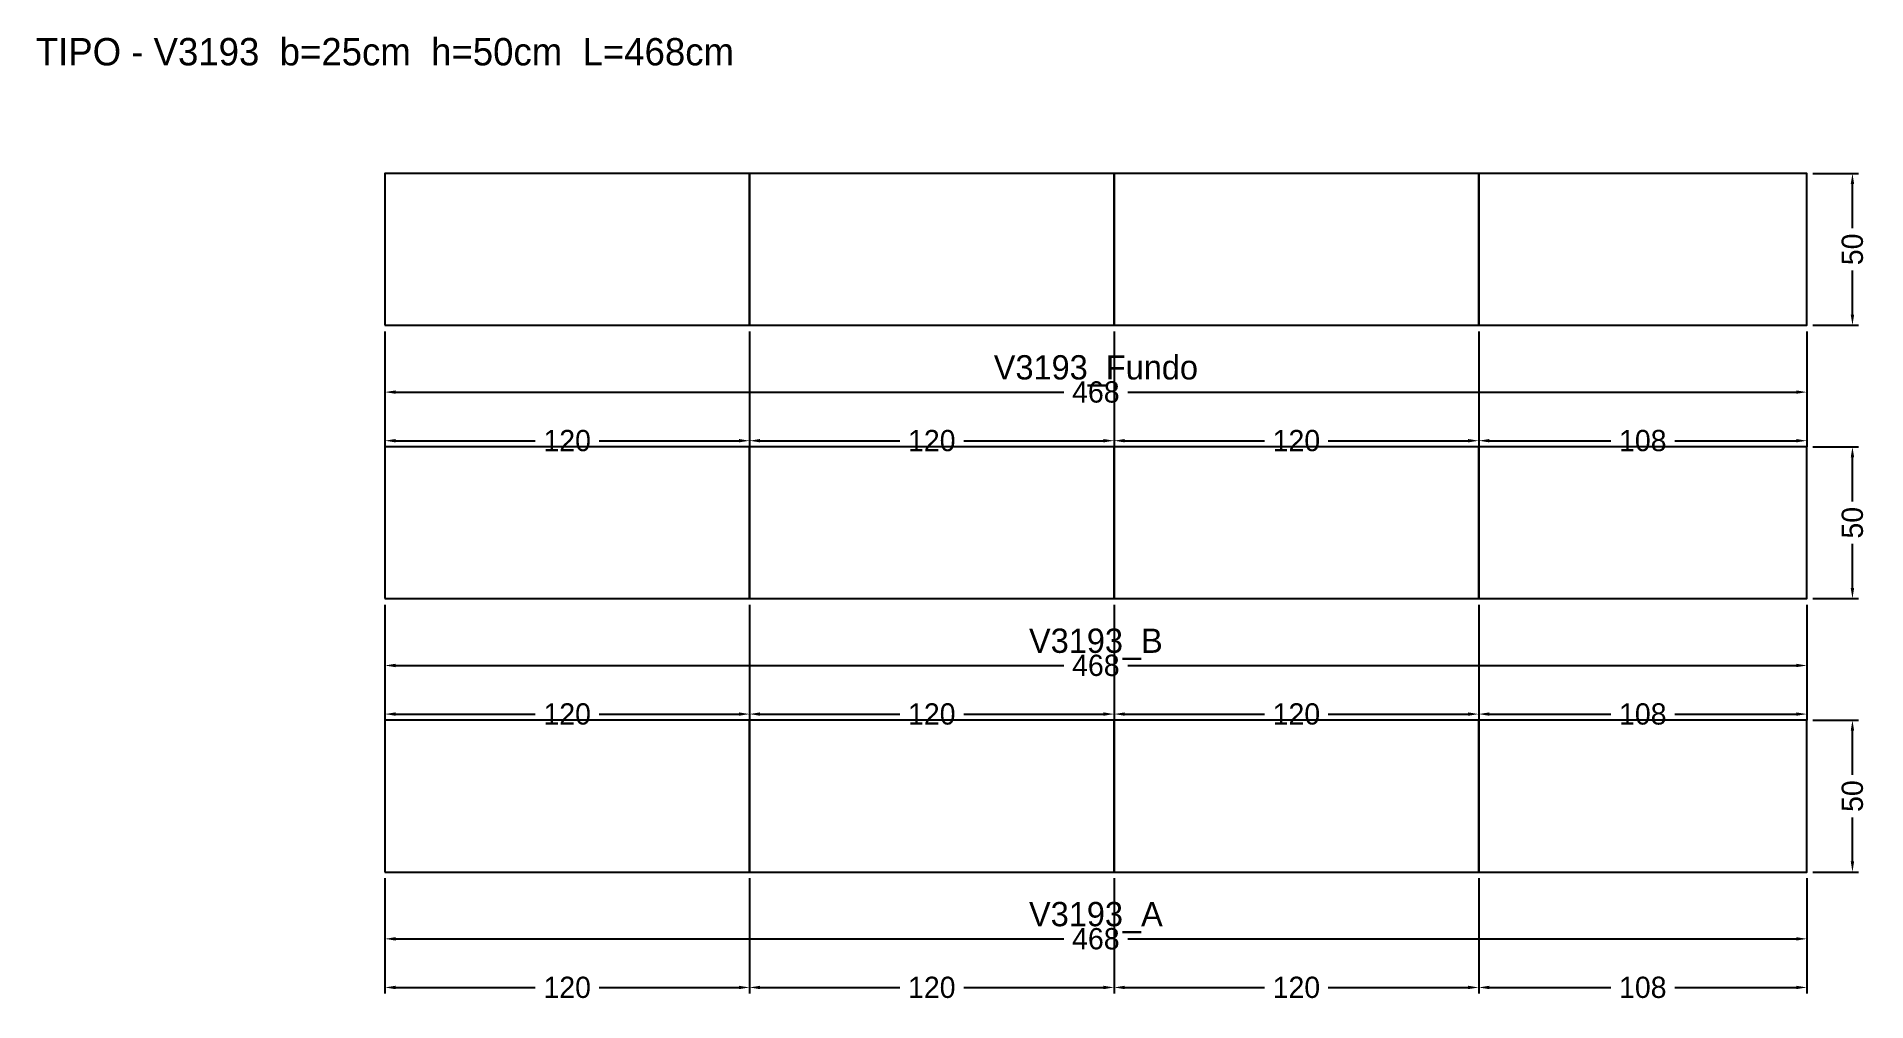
# Model space of a CAD drawing. Header units: metres. Extents: x -115 to 488, y -43 to 275.
import ezdxf

# ---------------------------------------------------------------- set-up
doc = ezdxf.new("R2010")
doc.units = ezdxf.units.M
for name, color, linetype in [('COTA', 3, 'Continuous'), ('NOMENCLATURA', 2, 'Continuous'), ('Paineis', 7, 'Continuous'), ('Texto Secao', 2, 'Continuous')]:
    doc.layers.add(name, color=color, linetype=linetype)
doc.dimstyles.new('COTA_VIG', dxfattribs={"dimtxt": 7, "dimasz": 3.5, "dimexe": 2, "dimexo": 2, "dimgap": 1.5, "dimtad": 1, "dimdec": 1, "dimcen": 2.5, "dimclrd": 3, "dimclre": 3, "dimclrt": 3, "dimazin": 3, "dimtfac": 1, "dimtmove": 0, "dimatfit": 3})

# ---------------------------------------------------------------- blocks, each defined once
blk = doc.blocks.new('_CLOSEDFILLED')
at = {"color": 0, "linetype": 'BYBLOCK'}
blk.add_solid([(-1, 0.16), (0, 0), (-1, -0.16)], dxfattribs=at)
blk = doc.blocks.new('*D1')
at = {"color": 3}
for p, q in [((0, -2), (0, -24)), ((468, -2), (468, -24)), ((3.5, -22), (223.5, -22)), ((244.5, -22), (464.5, -22))]:
    blk.add_line(p, q, dxfattribs=at)
at = {"layer": 'Defpoints'}
for p in [(0, 0), (468, 0), (0, -22)]:
    blk.add_point(p, dxfattribs=at)
at = {"layer": 'COTA', "color": 3, "xscale": 3.5, "yscale": 3.5, "rotation": 180}
blk.add_blockref('_CLOSEDFILLED', (0, -22), dxfattribs=at)
at = {"layer": 'COTA', "color": 3, "xscale": 3.5, "yscale": 3.5}
blk.add_blockref('_CLOSEDFILLED', (468, -22), dxfattribs=at)
at = {"layer": 'COTA', "color": 3, "insert": (234, -22), "char_height": 7, "attachment_point": 5}
blk.add_mtext('468', dxfattribs=at)
blk = doc.blocks.new('*D2')
at = {"color": 3}
for p, q in [((0, -2), (0, -40)), ((120, -2), (120, -40)), ((3.5, -38), (49.5, -38)), ((70.5, -38), (116.5, -38))]:
    blk.add_line(p, q, dxfattribs=at)
at = {"layer": 'Defpoints'}
for p in [(0, 0), (120, 0), (0, -38)]:
    blk.add_point(p, dxfattribs=at)
at = {"layer": 'COTA', "color": 3, "xscale": 3.5, "yscale": 3.5, "rotation": 180}
blk.add_blockref('_CLOSEDFILLED', (0, -38), dxfattribs=at)
at = {"layer": 'COTA', "color": 3, "xscale": 3.5, "yscale": 3.5}
blk.add_blockref('_CLOSEDFILLED', (120, -38), dxfattribs=at)
at = {"layer": 'COTA', "color": 3, "insert": (60, -38), "char_height": 7, "attachment_point": 5}
blk.add_mtext('120', dxfattribs=at)
blk = doc.blocks.new('*D3')
at = {"color": 3}
for p, q in [((120, -2), (120, -40)), ((240, -2), (240, -40)), ((123.5, -38), (169.5, -38)), ((190.5, -38), (236.5, -38))]:
    blk.add_line(p, q, dxfattribs=at)
at = {"layer": 'Defpoints'}
for p in [(120, 0), (240, 0), (120, -38)]:
    blk.add_point(p, dxfattribs=at)
at = {"layer": 'COTA', "color": 3, "xscale": 3.5, "yscale": 3.5, "rotation": 180}
blk.add_blockref('_CLOSEDFILLED', (120, -38), dxfattribs=at)
at = {"layer": 'COTA', "color": 3, "xscale": 3.5, "yscale": 3.5}
blk.add_blockref('_CLOSEDFILLED', (240, -38), dxfattribs=at)
at = {"layer": 'COTA', "color": 3, "insert": (180, -38), "char_height": 7, "attachment_point": 5}
blk.add_mtext('120', dxfattribs=at)
blk = doc.blocks.new('*D4')
at = {"color": 3}
for p, q in [((240, -2), (240, -40)), ((360, -2), (360, -40)), ((243.5, -38), (289.5, -38)), ((310.5, -38), (356.5, -38))]:
    blk.add_line(p, q, dxfattribs=at)
at = {"layer": 'Defpoints'}
for p in [(240, 0), (360, 0), (240, -38)]:
    blk.add_point(p, dxfattribs=at)
at = {"layer": 'COTA', "color": 3, "xscale": 3.5, "yscale": 3.5, "rotation": 180}
blk.add_blockref('_CLOSEDFILLED', (240, -38), dxfattribs=at)
at = {"layer": 'COTA', "color": 3, "xscale": 3.5, "yscale": 3.5}
blk.add_blockref('_CLOSEDFILLED', (360, -38), dxfattribs=at)
at = {"layer": 'COTA', "color": 3, "insert": (300, -38), "char_height": 7, "attachment_point": 5}
blk.add_mtext('120', dxfattribs=at)
blk = doc.blocks.new('*D5')
at = {"color": 3}
for p, q in [((360, -2), (360, -40)), ((468, -2), (468, -40)), ((363.5, -38), (403.5, -38)), ((424.5, -38), (464.5, -38))]:
    blk.add_line(p, q, dxfattribs=at)
at = {"layer": 'Defpoints'}
for p in [(360, 0), (468, 0), (360, -38)]:
    blk.add_point(p, dxfattribs=at)
at = {"layer": 'COTA', "color": 3, "xscale": 3.5, "yscale": 3.5, "rotation": 180}
blk.add_blockref('_CLOSEDFILLED', (360, -38), dxfattribs=at)
at = {"layer": 'COTA', "color": 3, "xscale": 3.5, "yscale": 3.5}
blk.add_blockref('_CLOSEDFILLED', (468, -38), dxfattribs=at)
at = {"layer": 'COTA', "color": 3, "insert": (414, -38), "char_height": 7, "attachment_point": 5}
blk.add_mtext('108', dxfattribs=at)
blk = doc.blocks.new('*D6')
at = {"color": 3}
for p, q in [((470, 50), (485, 50)), ((483, 32), (483, 46.5)), ((483, 3.5), (483, 18)), ((470, 0), (485, 0))]:
    blk.add_line(p, q, dxfattribs=at)
at = {"layer": 'Defpoints'}
for p in [(468, 50), (468, 0), (483, 0)]:
    blk.add_point(p, dxfattribs=at)
at = {"layer": 'COTA', "color": 3, "xscale": 3.5, "yscale": 3.5}
for p, rotation in [((483, 50), 90), ((483, 0), 270)]:
    blk.add_blockref('_CLOSEDFILLED', p, dxfattribs=dict(at, rotation=rotation))
at = {"layer": 'COTA', "color": 3, "insert": (483, 25), "char_height": 7, "attachment_point": 5, "rotation": 90}
blk.add_mtext('50', dxfattribs=at)
blk = doc.blocks.new('*D7')
at = {"color": 3}
for p, q in [((0, 88), (0, 66)), ((468, 88), (468, 66)), ((3.5, 68), (223.5, 68)), ((244.5, 68), (464.5, 68))]:
    blk.add_line(p, q, dxfattribs=at)
at = {"layer": 'Defpoints'}
for p in [(0, 90), (468, 90), (0, 68)]:
    blk.add_point(p, dxfattribs=at)
at = {"layer": 'COTA', "color": 3, "xscale": 3.5, "yscale": 3.5, "rotation": 180}
blk.add_blockref('_CLOSEDFILLED', (0, 68), dxfattribs=at)
at = {"layer": 'COTA', "color": 3, "xscale": 3.5, "yscale": 3.5}
blk.add_blockref('_CLOSEDFILLED', (468, 68), dxfattribs=at)
at = {"layer": 'COTA', "color": 3, "insert": (234, 68), "char_height": 7, "attachment_point": 5}
blk.add_mtext('468', dxfattribs=at)
blk = doc.blocks.new('*D8')
at = {"color": 3}
for p, q in [((0, 88), (0, 50)), ((120, 88), (120, 50)), ((3.5, 52), (49.5, 52)), ((70.5, 52), (116.5, 52))]:
    blk.add_line(p, q, dxfattribs=at)
at = {"layer": 'Defpoints'}
for p in [(0, 90), (120, 90), (0, 52)]:
    blk.add_point(p, dxfattribs=at)
at = {"layer": 'COTA', "color": 3, "xscale": 3.5, "yscale": 3.5, "rotation": 180}
blk.add_blockref('_CLOSEDFILLED', (0, 52), dxfattribs=at)
at = {"layer": 'COTA', "color": 3, "xscale": 3.5, "yscale": 3.5}
blk.add_blockref('_CLOSEDFILLED', (120, 52), dxfattribs=at)
at = {"layer": 'COTA', "color": 3, "insert": (60, 52), "char_height": 7, "attachment_point": 5}
blk.add_mtext('120', dxfattribs=at)
blk = doc.blocks.new('*D9')
at = {"color": 3}
for p, q in [((120, 88), (120, 50)), ((240, 88), (240, 50)), ((123.5, 52), (169.5, 52)), ((190.5, 52), (236.5, 52))]:
    blk.add_line(p, q, dxfattribs=at)
at = {"layer": 'Defpoints'}
for p in [(120, 90), (240, 90), (120, 52)]:
    blk.add_point(p, dxfattribs=at)
at = {"layer": 'COTA', "color": 3, "xscale": 3.5, "yscale": 3.5, "rotation": 180}
blk.add_blockref('_CLOSEDFILLED', (120, 52), dxfattribs=at)
at = {"layer": 'COTA', "color": 3, "xscale": 3.5, "yscale": 3.5}
blk.add_blockref('_CLOSEDFILLED', (240, 52), dxfattribs=at)
at = {"layer": 'COTA', "color": 3, "insert": (180, 52), "char_height": 7, "attachment_point": 5}
blk.add_mtext('120', dxfattribs=at)
blk = doc.blocks.new('*D10')
at = {"color": 3}
for p, q in [((240, 88), (240, 50)), ((360, 88), (360, 50)), ((243.5, 52), (289.5, 52)), ((310.5, 52), (356.5, 52))]:
    blk.add_line(p, q, dxfattribs=at)
at = {"layer": 'Defpoints'}
for p in [(240, 90), (360, 90), (240, 52)]:
    blk.add_point(p, dxfattribs=at)
at = {"layer": 'COTA', "color": 3, "xscale": 3.5, "yscale": 3.5, "rotation": 180}
blk.add_blockref('_CLOSEDFILLED', (240, 52), dxfattribs=at)
at = {"layer": 'COTA', "color": 3, "xscale": 3.5, "yscale": 3.5}
blk.add_blockref('_CLOSEDFILLED', (360, 52), dxfattribs=at)
at = {"layer": 'COTA', "color": 3, "insert": (300, 52), "char_height": 7, "attachment_point": 5}
blk.add_mtext('120', dxfattribs=at)
blk = doc.blocks.new('*D11')
at = {"color": 3}
for p, q in [((360, 88), (360, 50)), ((468, 88), (468, 50)), ((363.5, 52), (403.5, 52)), ((424.5, 52), (464.5, 52))]:
    blk.add_line(p, q, dxfattribs=at)
at = {"layer": 'Defpoints'}
for p in [(360, 90), (468, 90), (360, 52)]:
    blk.add_point(p, dxfattribs=at)
at = {"layer": 'COTA', "color": 3, "xscale": 3.5, "yscale": 3.5, "rotation": 180}
blk.add_blockref('_CLOSEDFILLED', (360, 52), dxfattribs=at)
at = {"layer": 'COTA', "color": 3, "xscale": 3.5, "yscale": 3.5}
blk.add_blockref('_CLOSEDFILLED', (468, 52), dxfattribs=at)
at = {"layer": 'COTA', "color": 3, "insert": (414, 52), "char_height": 7, "attachment_point": 5}
blk.add_mtext('108', dxfattribs=at)
blk = doc.blocks.new('*D12')
at = {"color": 3}
for p, q in [((470, 140), (485, 140)), ((483, 122), (483, 136.5)), ((483, 93.5), (483, 108)), ((470, 90), (485, 90))]:
    blk.add_line(p, q, dxfattribs=at)
at = {"layer": 'Defpoints'}
for p in [(468, 140), (468, 90), (483, 90)]:
    blk.add_point(p, dxfattribs=at)
at = {"layer": 'COTA', "color": 3, "xscale": 3.5, "yscale": 3.5}
for p, rotation in [((483, 140), 90), ((483, 90), 270)]:
    blk.add_blockref('_CLOSEDFILLED', p, dxfattribs=dict(at, rotation=rotation))
at = {"layer": 'COTA', "color": 3, "insert": (483, 115), "char_height": 7, "attachment_point": 5, "rotation": 90}
blk.add_mtext('50', dxfattribs=at)
blk = doc.blocks.new('*D13')
at = {"color": 3}
for p, q in [((0, 178), (0, 156)), ((468, 178), (468, 156)), ((3.5, 158), (223.5, 158)), ((244.5, 158), (464.5, 158))]:
    blk.add_line(p, q, dxfattribs=at)
at = {"layer": 'Defpoints'}
for p in [(0, 180), (468, 180), (0, 158)]:
    blk.add_point(p, dxfattribs=at)
at = {"layer": 'COTA', "color": 3, "xscale": 3.5, "yscale": 3.5, "rotation": 180}
blk.add_blockref('_CLOSEDFILLED', (0, 158), dxfattribs=at)
at = {"layer": 'COTA', "color": 3, "xscale": 3.5, "yscale": 3.5}
blk.add_blockref('_CLOSEDFILLED', (468, 158), dxfattribs=at)
at = {"layer": 'COTA', "color": 3, "insert": (234, 158), "char_height": 7, "attachment_point": 5}
blk.add_mtext('468', dxfattribs=at)
blk = doc.blocks.new('*D14')
at = {"color": 3}
for p, q in [((0, 178), (0, 140)), ((120, 178), (120, 140)), ((3.5, 142), (49.5, 142)), ((70.5, 142), (116.5, 142))]:
    blk.add_line(p, q, dxfattribs=at)
at = {"layer": 'Defpoints'}
for p in [(0, 180), (120, 180), (0, 142)]:
    blk.add_point(p, dxfattribs=at)
at = {"layer": 'COTA', "color": 3, "xscale": 3.5, "yscale": 3.5, "rotation": 180}
blk.add_blockref('_CLOSEDFILLED', (0, 142), dxfattribs=at)
at = {"layer": 'COTA', "color": 3, "xscale": 3.5, "yscale": 3.5}
blk.add_blockref('_CLOSEDFILLED', (120, 142), dxfattribs=at)
at = {"layer": 'COTA', "color": 3, "insert": (60, 142), "char_height": 7, "attachment_point": 5}
blk.add_mtext('120', dxfattribs=at)
blk = doc.blocks.new('*D15')
at = {"color": 3}
for p, q in [((120, 178), (120, 140)), ((240, 178), (240, 140)), ((123.5, 142), (169.5, 142)), ((190.5, 142), (236.5, 142))]:
    blk.add_line(p, q, dxfattribs=at)
at = {"layer": 'Defpoints'}
for p in [(120, 180), (240, 180), (120, 142)]:
    blk.add_point(p, dxfattribs=at)
at = {"layer": 'COTA', "color": 3, "xscale": 3.5, "yscale": 3.5, "rotation": 180}
blk.add_blockref('_CLOSEDFILLED', (120, 142), dxfattribs=at)
at = {"layer": 'COTA', "color": 3, "xscale": 3.5, "yscale": 3.5}
blk.add_blockref('_CLOSEDFILLED', (240, 142), dxfattribs=at)
at = {"layer": 'COTA', "color": 3, "insert": (180, 142), "char_height": 7, "attachment_point": 5}
blk.add_mtext('120', dxfattribs=at)
blk = doc.blocks.new('*D16')
at = {"color": 3}
for p, q in [((240, 178), (240, 140)), ((360, 178), (360, 140)), ((243.5, 142), (289.5, 142)), ((310.5, 142), (356.5, 142))]:
    blk.add_line(p, q, dxfattribs=at)
at = {"layer": 'Defpoints'}
for p in [(240, 180), (360, 180), (240, 142)]:
    blk.add_point(p, dxfattribs=at)
at = {"layer": 'COTA', "color": 3, "xscale": 3.5, "yscale": 3.5, "rotation": 180}
blk.add_blockref('_CLOSEDFILLED', (240, 142), dxfattribs=at)
at = {"layer": 'COTA', "color": 3, "xscale": 3.5, "yscale": 3.5}
blk.add_blockref('_CLOSEDFILLED', (360, 142), dxfattribs=at)
at = {"layer": 'COTA', "color": 3, "insert": (300, 142), "char_height": 7, "attachment_point": 5}
blk.add_mtext('120', dxfattribs=at)
blk = doc.blocks.new('*D17')
at = {"color": 3}
for p, q in [((360, 178), (360, 140)), ((468, 178), (468, 140)), ((363.5, 142), (403.5, 142)), ((424.5, 142), (464.5, 142))]:
    blk.add_line(p, q, dxfattribs=at)
at = {"layer": 'Defpoints'}
for p in [(360, 180), (468, 180), (360, 142)]:
    blk.add_point(p, dxfattribs=at)
at = {"layer": 'COTA', "color": 3, "xscale": 3.5, "yscale": 3.5, "rotation": 180}
blk.add_blockref('_CLOSEDFILLED', (360, 142), dxfattribs=at)
at = {"layer": 'COTA', "color": 3, "xscale": 3.5, "yscale": 3.5}
blk.add_blockref('_CLOSEDFILLED', (468, 142), dxfattribs=at)
at = {"layer": 'COTA', "color": 3, "insert": (414, 142), "char_height": 7, "attachment_point": 5}
blk.add_mtext('108', dxfattribs=at)
blk = doc.blocks.new('*D18')
at = {"color": 3}
for p, q in [((470, 230), (485, 230)), ((483, 212), (483, 226.5)), ((483, 183.5), (483, 198)), ((470, 180), (485, 180))]:
    blk.add_line(p, q, dxfattribs=at)
at = {"layer": 'Defpoints'}
for p in [(468, 230), (468, 180), (483, 180)]:
    blk.add_point(p, dxfattribs=at)
at = {"layer": 'COTA', "color": 3, "xscale": 3.5, "yscale": 3.5}
for p, rotation in [((483, 230), 90), ((483, 180), 270)]:
    blk.add_blockref('_CLOSEDFILLED', p, dxfattribs=dict(at, rotation=rotation))
at = {"layer": 'COTA', "color": 3, "insert": (483, 205), "char_height": 7, "attachment_point": 5, "rotation": 90}
blk.add_mtext('50', dxfattribs=at)

msp = doc.modelspace()

# ---------------------------------------------------------------- linework, layer by layer
at = {"layer": 'Paineis'}
for points in [[(0, 180), (120, 180), (120, 230), (0, 230)], [(120, 180), (240, 180), (240, 230), (120, 230)], [(240, 180), (360, 180), (360, 230), (240, 230)], [(360, 180), (468, 180), (468, 230), (360, 230)], [(0, 90), (120, 90), (120, 140), (0, 140)], [(120, 90), (240, 90), (240, 140), (120, 140)], [(240, 90), (360, 90), (360, 140), (240, 140)], [(360, 90), (468, 90), (468, 140), (360, 140)], [(0, 0), (120, 0), (120, 50), (0, 50)], [(120, 0), (240, 0), (240, 50), (120, 50)], [(240, 0), (360, 0), (360, 50), (240, 50)], [(360, 0), (468, 0), (468, 50), (360, 50)]]:
    msp.add_lwpolyline(points, close=True, dxfattribs=at)

# ---------------------------------------------------------------- texts
at = {"layer": 'NOMENCLATURA', "insert": (0, 270), "char_height": 9, "width": 488, "attachment_point": 5}
msp.add_mtext('TIPO - V3193  b=25cm  h=50cm  L=468cm', dxfattribs=at)
at = {"layer": 'Texto Secao', "char_height": 8, "width": 488, "attachment_point": 5}
for s, insert in [('V3193_Fundo', (234, 165)), ('V3193_B', (234, 75)), ('V3193_A', (234, -15))]:
    msp.add_mtext(s, dxfattribs=dict(at, insert=insert))

# ---------------------------------------------------------------- dimensions: what is measured, and where the dimension line sits
at = {"layer": 'COTA'}
for base, p1, p2, picture, middle in [((483, 180), (468, 180), (468, 230), '*D18', (483, 205)), ((483, 90), (468, 90), (468, 140), '*D12', (483, 115)), ((483, 0), (468, 0), (468, 50), '*D6', (483, 25))]:
    dim = msp.add_linear_dim(base=base, p1=p1, p2=p2, angle=90, dimstyle='COTA_VIG', dxfattribs=at)
    dim.commit()
    dim.dimension.update_dxf_attribs({"geometry": picture, "text_midpoint": middle})
for base, p1, p2, picture, middle in [((0, 158), (0, 180), (468, 180), '*D13', (234, 158)), ((0, 142), (0, 180), (120, 180), '*D14', (60, 142)), ((120, 142), (120, 180), (240, 180), '*D15', (180, 142)), ((240, 142), (240, 180), (360, 180), '*D16', (300, 142)), ((360, 142), (360, 180), (468, 180), '*D17', (414, 142)), ((0, 68), (0, 90), (468, 90), '*D7', (234, 68)), ((0, 52), (0, 90), (120, 90), '*D8', (60, 52)), ((120, 52), (120, 90), (240, 90), '*D9', (180, 52)), ((240, 52), (240, 90), (360, 90), '*D10', (300, 52)), ((360, 52), (360, 90), (468, 90), '*D11', (414, 52)), ((0, -22), (0, 0), (468, 0), '*D1', (234, -22)), ((0, -38), (0, 0), (120, 0), '*D2', (60, -38)), ((120, -38), (120, 0), (240, 0), '*D3', (180, -38)), ((240, -38), (240, 0), (360, 0), '*D4', (300, -38)), ((360, -38), (360, 0), (468, 0), '*D5', (414, -38))]:
    dim = msp.add_linear_dim(base=base, p1=p1, p2=p2, dimstyle='COTA_VIG', dxfattribs=at)
    dim.commit()
    dim.dimension.update_dxf_attribs({"geometry": picture, "text_midpoint": middle})

doc.saveas('drawing.dxf')
